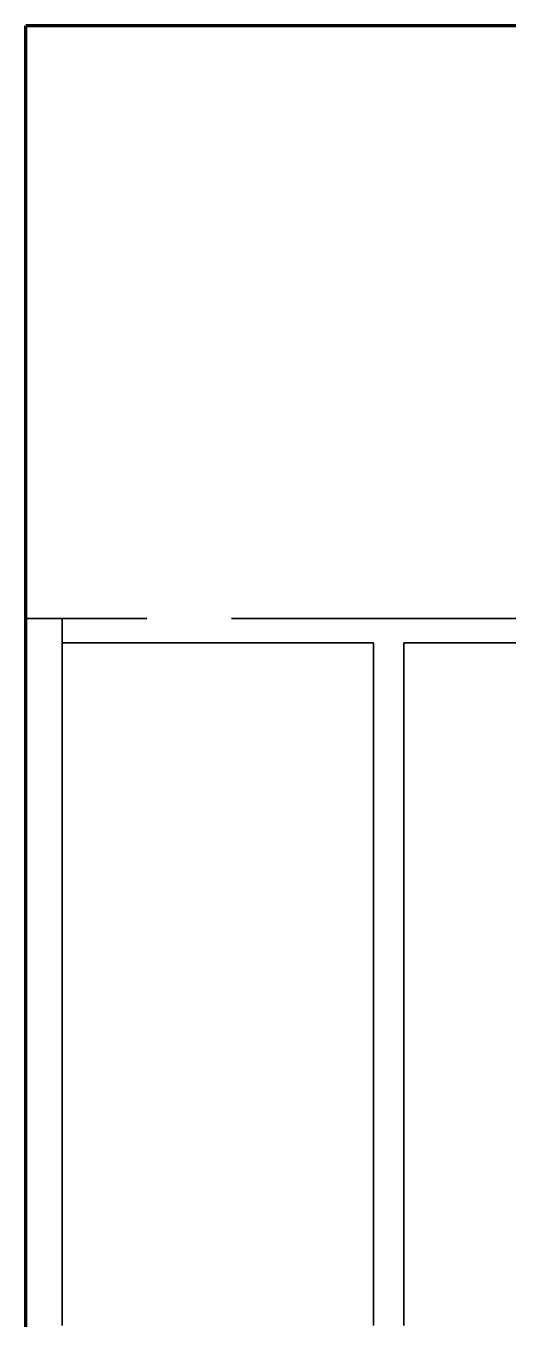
# Model space of a CAD drawing. Header units: millimetres. Extents: x 0 to 2382, y 0 to 420.
# Drawn here: x 138.79 to 142.78, y 127.1 to 137.79 of the extents above; entities that cross this region are included whole.
import ezdxf

# ---------------------------------------------------------------- set-up
doc = ezdxf.new("R2010")
doc.units = ezdxf.units.MM
doc.linetypes.add('IRAM-E-TRAZOS', pattern=[5, 4, -1])
doc.layers.add('01-VISIBLE', color=7, linetype='CONTINUOUS', lineweight=70)
doc.layers.add('02-OCULTA', color=4, linetype='IRAM-E-TRAZOS', lineweight=35)

msp = doc.modelspace()

# ---------------------------------------------------------------- linework, layer by layer
at = {"layer": '01-VISIBLE'}
msp.add_line((143.151, 137.791), (138.791, 137.791), dxfattribs=at)
msp.add_lwpolyline([(138.791, 127.028), (138.791, 127.116), (138.791, 127.203), (138.791, 127.291), (138.791, 127.378), (138.791, 127.466), (138.791, 127.553), (138.791, 127.641), (138.791, 127.728), (138.791, 127.816), (138.791, 127.903), (138.791, 127.991), (138.791, 128.078), (138.791, 128.166), (138.791, 128.253), (138.791, 128.341), (138.791, 128.428), (138.791, 128.516), (138.791, 128.603), (138.791, 128.691), (138.791, 128.778), (138.791, 128.866), (138.791, 128.953), (138.791, 129.041), (138.791, 129.128), (138.791, 129.216), (138.791, 129.303), (138.791, 129.391), (138.791, 129.478), (138.791, 129.566), (138.791, 129.653), (138.791, 129.741), (138.791, 129.828), (138.791, 129.916), (138.791, 130.003), (138.791, 130.091), (138.791, 130.178), (138.791, 130.266), (138.791, 130.353), (138.791, 130.441), (138.791, 130.528), (138.791, 130.616), (138.791, 130.703), (138.791, 130.791), (138.791, 130.878), (138.791, 130.966), (138.791, 131.053), (138.791, 131.141), (138.791, 131.228), (138.791, 131.316), (138.791, 131.403), (138.791, 131.491), (138.791, 131.578), (138.791, 131.666), (138.791, 131.753), (138.791, 131.841), (138.791, 131.928), (138.791, 132.016), (138.791, 132.103), (138.791, 132.191), (138.791, 132.278), (138.791, 132.366), (138.791, 132.453), (138.791, 132.541), (138.791, 132.628), (138.791, 132.716), (138.791, 132.803), (138.791, 132.891), (138.791, 132.978), (138.791, 133.066), (138.791, 133.153), (138.791, 133.241), (138.791, 133.328), (138.791, 133.416), (138.791, 133.503), (138.791, 133.591), (138.791, 133.678), (138.791, 133.766), (138.791, 133.853), (138.791, 133.941), (138.791, 134.028), (138.791, 134.116), (138.791, 134.203), (138.791, 134.291), (138.791, 134.378), (138.791, 134.466), (138.791, 134.553), (138.791, 134.641), (138.791, 134.728), (138.791, 134.816), (138.791, 134.903), (138.791, 134.991), (138.791, 135.078), (138.791, 135.166), (138.791, 135.253), (138.791, 135.341), (138.791, 135.428), (138.791, 135.516), (138.791, 135.603), (138.791, 135.691), (138.791, 135.778), (138.791, 135.866), (138.791, 135.953), (138.791, 136.041), (138.791, 136.128), (138.791, 136.216), (138.791, 136.303), (138.791, 136.391), (138.791, 136.478), (138.791, 136.566), (138.791, 136.653), (138.791, 136.741), (138.791, 136.828), (138.791, 136.916), (138.791, 137.003), (138.791, 137.091), (138.791, 137.178), (138.791, 137.266), (138.791, 137.353), (138.791, 137.441), (138.791, 137.528), (138.791, 137.616), (138.791, 137.703), (138.791, 137.791)], dxfattribs=at)
at = {"layer": '02-OCULTA'}
for p, q in [((144.791, 132.891), (138.791, 132.891)), ((144.491, 132.891), (139.091, 132.891)), ((141.666, 132.691), (139.091, 132.691)), ((144.491, 132.691), (141.916, 132.691))]:
    msp.add_line(p, q, dxfattribs=at)
for points in [[(138.791, 137.791), (138.791, 137.74), (138.791, 137.69), (138.791, 137.64), (138.791, 137.59), (138.791, 137.54), (138.791, 137.49), (138.791, 137.44), (138.791, 137.389), (138.791, 137.339), (138.791, 137.289), (138.791, 137.239), (138.791, 137.189), (138.791, 137.139), (138.791, 137.089), (138.791, 137.038), (138.791, 136.988), (138.791, 136.938), (138.791, 136.888), (138.791, 136.838), (138.791, 136.788), (138.791, 136.738), (138.791, 136.687), (138.791, 136.637), (138.791, 136.587), (138.791, 136.537), (138.791, 136.487), (138.791, 136.437), (138.791, 136.387), (138.791, 136.336), (138.791, 136.286), (138.791, 136.236), (138.791, 136.186), (138.791, 136.136), (138.791, 136.086), (138.791, 136.036), (138.791, 135.985), (138.791, 135.935), (138.791, 135.885), (138.791, 135.835), (138.791, 135.785), (138.791, 135.735), (138.791, 135.685), (138.791, 135.634), (138.791, 135.584), (138.791, 135.534), (138.791, 135.484), (138.791, 135.434), (138.791, 135.384), (138.791, 135.334), (138.791, 135.283), (138.791, 135.233), (138.791, 135.183), (138.791, 135.133), (138.791, 135.083), (138.791, 135.033), (138.791, 134.983), (138.791, 134.932), (138.791, 134.882), (138.791, 134.832), (138.791, 134.782), (138.791, 134.732), (138.791, 134.682), (138.791, 134.632), (138.791, 134.581), (138.791, 134.531), (138.791, 134.481), (138.791, 134.431), (138.791, 134.381), (138.791, 134.331), (138.791, 134.281), (138.791, 134.23), (138.791, 134.18), (138.791, 134.13), (138.791, 134.08), (138.791, 134.03), (138.791, 133.98), (138.791, 133.93), (138.791, 133.879), (138.791, 133.829), (138.791, 133.779), (138.791, 133.729), (138.791, 133.679), (138.791, 133.629), (138.791, 133.579), (138.791, 133.528), (138.791, 133.478), (138.791, 133.428), (138.791, 133.378), (138.791, 133.328), (138.791, 133.278), (138.791, 133.228), (138.791, 133.177), (138.791, 133.127), (138.791, 133.077), (138.791, 133.027), (138.791, 132.977), (138.791, 132.927), (138.791, 132.877), (138.791, 132.826), (138.791, 132.776), (138.791, 132.726), (138.791, 132.676), (138.791, 132.626), (138.791, 132.576), (138.791, 132.526), (138.791, 132.475), (138.791, 132.425), (138.791, 132.375), (138.791, 132.325), (138.791, 132.275), (138.791, 132.225), (138.791, 132.175), (138.791, 132.124), (138.791, 132.074), (138.791, 132.024), (138.791, 131.974), (138.791, 131.924), (138.791, 131.874), (138.791, 131.824), (138.791, 131.773), (138.791, 131.723), (138.791, 131.673), (138.791, 131.623), (138.791, 131.573), (138.791, 131.523), (138.791, 131.473), (138.791, 131.422), (138.791, 131.372), (138.791, 131.322), (138.791, 131.272), (138.791, 131.222), (138.791, 131.172), (138.791, 131.122), (138.791, 131.071), (138.791, 131.021), (138.791, 130.971), (138.791, 130.921), (138.791, 130.871), (138.791, 130.821), (138.791, 130.771), (138.791, 130.72), (138.791, 130.67), (138.791, 130.62), (138.791, 130.57), (138.791, 130.52), (138.791, 130.47), (138.791, 130.42), (138.791, 130.369), (138.791, 130.319), (138.791, 130.269), (138.791, 130.219), (138.791, 130.169), (138.791, 130.119), (138.791, 130.069), (138.791, 130.018), (138.791, 129.968), (138.791, 129.918), (138.791, 129.868), (138.791, 129.818), (138.791, 129.768), (138.791, 129.718), (138.791, 129.667), (138.791, 129.617), (138.791, 129.567), (138.791, 129.517), (138.791, 129.467), (138.791, 129.417), (138.791, 129.367), (138.791, 129.316), (138.791, 129.266), (138.791, 129.216), (138.791, 129.166), (138.791, 129.116), (138.791, 129.066), (138.791, 129.016), (138.791, 128.965), (138.791, 128.915), (138.791, 128.865), (138.791, 128.815), (138.791, 128.765), (138.791, 128.715), (138.791, 128.665), (138.791, 128.614), (138.791, 128.564), (138.791, 128.514), (138.791, 128.464), (138.791, 128.414), (138.791, 128.364), (138.791, 128.314), (138.791, 128.263), (138.791, 128.213), (138.791, 128.163), (138.791, 128.113), (138.791, 128.063), (138.791, 128.013), (138.791, 127.963), (138.791, 127.912), (138.791, 127.862), (138.791, 127.812), (138.791, 127.762), (138.791, 127.712), (138.791, 127.662), (138.791, 127.612), (138.791, 127.561), (138.791, 127.511), (138.791, 127.461), (138.791, 127.411), (138.791, 127.361), (138.791, 127.311), (138.791, 127.261), (138.791, 127.21), (138.791, 127.16), (138.791, 127.11), (138.791, 127.06)], [(138.791, 127.095), (138.791, 127.158), (138.791, 127.221), (138.791, 127.284), (138.791, 127.347), (138.791, 127.41), (138.791, 127.473), (138.791, 127.536), (138.791, 127.599), (138.791, 127.662), (138.791, 127.725), (138.791, 127.788), (138.791, 127.851), (138.791, 127.914), (138.791, 127.977), (138.791, 128.04), (138.791, 128.103), (138.791, 128.166), (138.791, 128.229), (138.791, 128.292), (138.791, 128.355), (138.791, 128.418), (138.791, 128.481), (138.791, 128.544), (138.791, 128.607), (138.791, 128.67), (138.791, 128.733), (138.791, 128.796), (138.791, 128.859), (138.791, 128.922), (138.791, 128.985), (138.791, 129.048), (138.791, 129.111), (138.791, 129.174), (138.791, 129.237), (138.791, 129.3), (138.791, 129.363), (138.791, 129.426), (138.791, 129.489), (138.791, 129.552), (138.791, 129.615), (138.791, 129.678), (138.791, 129.741), (138.791, 129.804), (138.791, 129.867), (138.791, 129.93), (138.791, 129.993), (138.791, 130.056), (138.791, 130.119), (138.791, 130.182), (138.791, 130.245), (138.791, 130.308), (138.791, 130.371), (138.791, 130.434), (138.791, 130.497), (138.791, 130.56), (138.791, 130.623), (138.791, 130.686), (138.791, 130.749), (138.791, 130.812), (138.791, 130.875), (138.791, 130.938), (138.791, 131.001), (138.791, 131.064), (138.791, 131.127), (138.791, 131.19), (138.791, 131.253), (138.791, 131.316), (138.791, 131.379), (138.791, 131.442), (138.791, 131.505), (138.791, 131.568), (138.791, 131.631), (138.791, 131.694), (138.791, 131.757), (138.791, 131.82), (138.791, 131.883), (138.791, 131.946), (138.791, 132.009), (138.791, 132.072), (138.791, 132.135), (138.791, 132.198), (138.791, 132.261), (138.791, 132.324), (138.791, 132.387), (138.791, 132.45), (138.791, 132.513), (138.791, 132.576), (138.791, 132.639), (138.791, 132.702), (138.791, 132.765), (138.791, 132.828), (138.791, 132.891)], [(138.791, 132.891), (138.791, 132.84), (138.791, 132.79), (138.791, 132.74), (138.791, 132.69), (138.791, 132.64), (138.791, 132.589), (138.791, 132.539), (138.791, 132.489), (138.791, 132.439), (138.791, 132.389), (138.791, 132.338), (138.791, 132.288), (138.791, 132.238), (138.791, 132.188), (138.791, 132.138), (138.791, 132.087), (138.791, 132.037), (138.791, 131.987), (138.791, 131.937), (138.791, 131.887), (138.791, 131.836), (138.791, 131.786), (138.791, 131.736), (138.791, 131.686), (138.791, 131.636), (138.791, 131.585), (138.791, 131.535), (138.791, 131.485), (138.791, 131.435), (138.791, 131.385), (138.791, 131.334), (138.791, 131.284), (138.791, 131.234), (138.791, 131.184), (138.791, 131.134), (138.791, 131.083), (138.791, 131.033), (138.791, 130.983), (138.791, 130.933), (138.791, 130.883), (138.791, 130.832), (138.791, 130.782), (138.791, 130.732), (138.791, 130.682), (138.791, 130.632), (138.791, 130.581), (138.791, 130.531), (138.791, 130.481), (138.791, 130.431), (138.791, 130.381), (138.791, 130.33), (138.791, 130.28), (138.791, 130.23), (138.791, 130.18), (138.791, 130.13), (138.791, 130.079), (138.791, 130.029), (138.791, 129.979), (138.791, 129.929), (138.791, 129.879), (138.791, 129.828), (138.791, 129.778), (138.791, 129.728), (138.791, 129.678), (138.791, 129.628), (138.791, 129.577), (138.791, 129.527), (138.791, 129.477), (138.791, 129.427), (138.791, 129.377), (138.791, 129.326), (138.791, 129.276), (138.791, 129.226), (138.791, 129.176), (138.791, 129.126), (138.791, 129.075), (138.791, 129.025), (138.791, 128.975), (138.791, 128.925), (138.791, 128.875), (138.791, 128.824), (138.791, 128.774), (138.791, 128.724), (138.791, 128.674), (138.791, 128.624), (138.791, 128.574), (138.791, 128.523), (138.791, 128.473), (138.791, 128.423), (138.791, 128.373), (138.791, 128.323), (138.791, 128.272), (138.791, 128.222), (138.791, 128.172), (138.791, 128.122), (138.791, 128.072), (138.791, 128.021), (138.791, 127.971), (138.791, 127.921), (138.791, 127.871), (138.791, 127.821), (138.791, 127.77), (138.791, 127.72), (138.791, 127.67), (138.791, 127.62), (138.791, 127.57), (138.791, 127.519), (138.791, 127.469), (138.791, 127.419), (138.791, 127.369), (138.791, 127.319), (138.791, 127.268), (138.791, 127.218), (138.791, 127.168), (138.791, 127.118), (138.791, 127.068)], [(139.091, 127.095), (139.091, 127.158), (139.091, 127.221), (139.091, 127.284), (139.091, 127.347), (139.091, 127.41), (139.091, 127.473), (139.091, 127.536), (139.091, 127.599), (139.091, 127.662), (139.091, 127.725), (139.091, 127.788), (139.091, 127.851), (139.091, 127.914), (139.091, 127.977), (139.091, 128.04), (139.091, 128.103), (139.091, 128.166), (139.091, 128.229), (139.091, 128.292), (139.091, 128.355), (139.091, 128.418), (139.091, 128.481), (139.091, 128.544), (139.091, 128.607), (139.091, 128.67), (139.091, 128.733), (139.091, 128.796), (139.091, 128.859), (139.091, 128.922), (139.091, 128.985), (139.091, 129.048), (139.091, 129.111), (139.091, 129.174), (139.091, 129.237), (139.091, 129.3), (139.091, 129.363), (139.091, 129.426), (139.091, 129.489), (139.091, 129.552), (139.091, 129.615), (139.091, 129.678), (139.091, 129.741), (139.091, 129.804), (139.091, 129.867), (139.091, 129.93), (139.091, 129.993), (139.091, 130.056), (139.091, 130.119), (139.091, 130.182), (139.091, 130.245), (139.091, 130.308), (139.091, 130.371), (139.091, 130.434), (139.091, 130.497), (139.091, 130.56), (139.091, 130.623), (139.091, 130.686), (139.091, 130.749), (139.091, 130.812), (139.091, 130.875), (139.091, 130.938), (139.091, 131.001), (139.091, 131.064), (139.091, 131.127), (139.091, 131.19), (139.091, 131.253), (139.091, 131.316), (139.091, 131.379), (139.091, 131.442), (139.091, 131.505), (139.091, 131.568), (139.091, 131.631), (139.091, 131.694), (139.091, 131.757), (139.091, 131.82), (139.091, 131.883), (139.091, 131.946), (139.091, 132.009), (139.091, 132.072), (139.091, 132.135), (139.091, 132.198), (139.091, 132.261), (139.091, 132.324), (139.091, 132.387), (139.091, 132.45), (139.091, 132.513), (139.091, 132.576), (139.091, 132.639), (139.091, 132.702), (139.091, 132.765), (139.091, 132.828), (139.091, 132.891)], [(139.091, 132.891), (139.091, 132.84), (139.091, 132.79), (139.091, 132.74), (139.091, 132.69), (139.091, 132.64), (139.091, 132.589), (139.091, 132.539), (139.091, 132.489), (139.091, 132.439), (139.091, 132.389), (139.091, 132.338), (139.091, 132.288), (139.091, 132.238), (139.091, 132.188), (139.091, 132.138), (139.091, 132.087), (139.091, 132.037), (139.091, 131.987), (139.091, 131.937), (139.091, 131.887), (139.091, 131.836), (139.091, 131.786), (139.091, 131.736), (139.091, 131.686), (139.091, 131.636), (139.091, 131.585), (139.091, 131.535), (139.091, 131.485), (139.091, 131.435), (139.091, 131.385), (139.091, 131.334), (139.091, 131.284), (139.091, 131.234), (139.091, 131.184), (139.091, 131.134), (139.091, 131.083), (139.091, 131.033), (139.091, 130.983), (139.091, 130.933), (139.091, 130.883), (139.091, 130.832), (139.091, 130.782), (139.091, 130.732), (139.091, 130.682), (139.091, 130.632), (139.091, 130.581), (139.091, 130.531), (139.091, 130.481), (139.091, 130.431), (139.091, 130.381), (139.091, 130.33), (139.091, 130.28), (139.091, 130.23), (139.091, 130.18), (139.091, 130.13), (139.091, 130.079), (139.091, 130.029), (139.091, 129.979), (139.091, 129.929), (139.091, 129.879), (139.091, 129.828), (139.091, 129.778), (139.091, 129.728), (139.091, 129.678), (139.091, 129.628), (139.091, 129.577), (139.091, 129.527), (139.091, 129.477), (139.091, 129.427), (139.091, 129.377), (139.091, 129.326), (139.091, 129.276), (139.091, 129.226), (139.091, 129.176), (139.091, 129.126), (139.091, 129.075), (139.091, 129.025), (139.091, 128.975), (139.091, 128.925), (139.091, 128.875), (139.091, 128.824), (139.091, 128.774), (139.091, 128.724), (139.091, 128.674), (139.091, 128.624), (139.091, 128.574), (139.091, 128.523), (139.091, 128.473), (139.091, 128.423), (139.091, 128.373), (139.091, 128.323), (139.091, 128.272), (139.091, 128.222), (139.091, 128.172), (139.091, 128.122), (139.091, 128.072), (139.091, 128.021), (139.091, 127.971), (139.091, 127.921), (139.091, 127.871), (139.091, 127.821), (139.091, 127.77), (139.091, 127.72), (139.091, 127.67), (139.091, 127.62), (139.091, 127.57), (139.091, 127.519), (139.091, 127.469), (139.091, 127.419), (139.091, 127.369), (139.091, 127.319), (139.091, 127.268), (139.091, 127.218), (139.091, 127.168), (139.091, 127.118), (139.091, 127.068)], [(139.091, 127.049), (139.091, 127.111), (139.091, 127.173), (139.091, 127.235), (139.091, 127.297), (139.091, 127.359), (139.091, 127.421), (139.091, 127.483), (139.091, 127.545), (139.091, 127.607), (139.091, 127.669), (139.091, 127.731), (139.091, 127.793), (139.091, 127.855), (139.091, 127.917), (139.091, 127.979), (139.091, 128.041), (139.091, 128.103), (139.091, 128.165), (139.091, 128.227), (139.091, 128.289), (139.091, 128.351), (139.091, 128.413), (139.091, 128.475), (139.091, 128.537), (139.091, 128.599), (139.091, 128.661), (139.091, 128.723), (139.091, 128.785), (139.091, 128.847), (139.091, 128.909), (139.091, 128.971), (139.091, 129.033), (139.091, 129.095), (139.091, 129.157), (139.091, 129.219), (139.091, 129.281), (139.091, 129.343), (139.091, 129.405), (139.091, 129.467), (139.091, 129.529), (139.091, 129.591), (139.091, 129.653), (139.091, 129.715), (139.091, 129.777), (139.091, 129.839), (139.091, 129.901), (139.091, 129.963), (139.091, 130.025), (139.091, 130.087), (139.091, 130.149), (139.091, 130.211), (139.091, 130.273), (139.091, 130.335), (139.091, 130.397), (139.091, 130.459), (139.091, 130.521), (139.091, 130.583), (139.091, 130.645), (139.091, 130.707), (139.091, 130.769), (139.091, 130.831), (139.091, 130.893), (139.091, 130.955), (139.091, 131.017), (139.091, 131.079), (139.091, 131.141), (139.091, 131.203), (139.091, 131.265), (139.091, 131.327), (139.091, 131.389), (139.091, 131.451), (139.091, 131.513), (139.091, 131.575), (139.091, 131.637), (139.091, 131.699), (139.091, 131.761), (139.091, 131.823), (139.091, 131.885), (139.091, 131.947), (139.091, 132.009), (139.091, 132.071), (139.091, 132.133), (139.091, 132.195), (139.091, 132.257), (139.091, 132.319), (139.091, 132.381), (139.091, 132.443), (139.091, 132.505), (139.091, 132.567), (139.091, 132.629), (139.091, 132.691)], [(139.091, 132.691), (139.091, 132.64), (139.091, 132.59), (139.091, 132.54), (139.091, 132.49), (139.091, 132.44), (139.091, 132.389), (139.091, 132.339), (139.091, 132.289), (139.091, 132.239), (139.091, 132.189), (139.091, 132.138), (139.091, 132.088), (139.091, 132.038), (139.091, 131.988), (139.091, 131.938), (139.091, 131.887), (139.091, 131.837), (139.091, 131.787), (139.091, 131.737), (139.091, 131.687), (139.091, 131.636), (139.091, 131.586), (139.091, 131.536), (139.091, 131.486), (139.091, 131.436), (139.091, 131.385), (139.091, 131.335), (139.091, 131.285), (139.091, 131.235), (139.091, 131.185), (139.091, 131.134), (139.091, 131.084), (139.091, 131.034), (139.091, 130.984), (139.091, 130.934), (139.091, 130.883), (139.091, 130.833), (139.091, 130.783), (139.091, 130.733), (139.091, 130.683), (139.091, 130.632), (139.091, 130.582), (139.091, 130.532), (139.091, 130.482), (139.091, 130.432), (139.091, 130.381), (139.091, 130.331), (139.091, 130.281), (139.091, 130.231), (139.091, 130.181), (139.091, 130.13), (139.091, 130.08), (139.091, 130.03), (139.091, 129.98), (139.091, 129.929), (139.091, 129.879), (139.091, 129.829), (139.091, 129.779), (139.091, 129.729), (139.091, 129.678), (139.091, 129.628), (139.091, 129.578), (139.091, 129.528), (139.091, 129.478), (139.091, 129.427), (139.091, 129.377), (139.091, 129.327), (139.091, 129.277), (139.091, 129.227), (139.091, 129.176), (139.091, 129.126), (139.091, 129.076), (139.091, 129.026), (139.091, 128.976), (139.091, 128.925), (139.091, 128.875), (139.091, 128.825), (139.091, 128.775), (139.091, 128.725), (139.091, 128.674), (139.091, 128.624), (139.091, 128.574), (139.091, 128.524), (139.091, 128.474), (139.091, 128.423), (139.091, 128.373), (139.091, 128.323), (139.091, 128.273), (139.091, 128.223), (139.091, 128.172), (139.091, 128.122), (139.091, 128.072), (139.091, 128.022), (139.091, 127.972), (139.091, 127.921), (139.091, 127.871), (139.091, 127.821), (139.091, 127.771), (139.091, 127.721), (139.091, 127.67), (139.091, 127.62), (139.091, 127.57), (139.091, 127.52), (139.091, 127.47), (139.091, 127.419), (139.091, 127.369), (139.091, 127.319), (139.091, 127.269), (139.091, 127.219), (139.091, 127.168), (139.091, 127.118), (139.091, 127.068)], [(141.666, 127.049), (141.666, 127.111), (141.666, 127.173), (141.666, 127.235), (141.666, 127.297), (141.666, 127.359), (141.666, 127.421), (141.666, 127.483), (141.666, 127.545), (141.666, 127.607), (141.666, 127.669), (141.666, 127.731), (141.666, 127.793), (141.666, 127.855), (141.666, 127.917), (141.666, 127.979), (141.666, 128.041), (141.666, 128.103), (141.666, 128.165), (141.666, 128.227), (141.666, 128.289), (141.666, 128.351), (141.666, 128.413), (141.666, 128.475), (141.666, 128.537), (141.666, 128.599), (141.666, 128.661), (141.666, 128.723), (141.666, 128.785), (141.666, 128.847), (141.666, 128.909), (141.666, 128.971), (141.666, 129.033), (141.666, 129.095), (141.666, 129.157), (141.666, 129.219), (141.666, 129.281), (141.666, 129.343), (141.666, 129.405), (141.666, 129.467), (141.666, 129.529), (141.666, 129.591), (141.666, 129.653), (141.666, 129.715), (141.666, 129.777), (141.666, 129.839), (141.666, 129.901), (141.666, 129.963), (141.666, 130.025), (141.666, 130.087), (141.666, 130.149), (141.666, 130.211), (141.666, 130.273), (141.666, 130.335), (141.666, 130.397), (141.666, 130.459), (141.666, 130.521), (141.666, 130.583), (141.666, 130.645), (141.666, 130.707), (141.666, 130.769), (141.666, 130.831), (141.666, 130.893), (141.666, 130.955), (141.666, 131.017), (141.666, 131.079), (141.666, 131.141), (141.666, 131.203), (141.666, 131.265), (141.666, 131.327), (141.666, 131.389), (141.666, 131.451), (141.666, 131.513), (141.666, 131.575), (141.666, 131.637), (141.666, 131.699), (141.666, 131.761), (141.666, 131.823), (141.666, 131.885), (141.666, 131.947), (141.666, 132.009), (141.666, 132.071), (141.666, 132.133), (141.666, 132.195), (141.666, 132.257), (141.666, 132.319), (141.666, 132.381), (141.666, 132.443), (141.666, 132.505), (141.666, 132.567), (141.666, 132.629), (141.666, 132.691)], [(141.666, 132.691), (141.666, 132.64), (141.666, 132.59), (141.666, 132.54), (141.666, 132.49), (141.666, 132.44), (141.666, 132.389), (141.666, 132.339), (141.666, 132.289), (141.666, 132.239), (141.666, 132.189), (141.666, 132.138), (141.666, 132.088), (141.666, 132.038), (141.666, 131.988), (141.666, 131.938), (141.666, 131.887), (141.666, 131.837), (141.666, 131.787), (141.666, 131.737), (141.666, 131.687), (141.666, 131.636), (141.666, 131.586), (141.666, 131.536), (141.666, 131.486), (141.666, 131.436), (141.666, 131.385), (141.666, 131.335), (141.666, 131.285), (141.666, 131.235), (141.666, 131.185), (141.666, 131.134), (141.666, 131.084), (141.666, 131.034), (141.666, 130.984), (141.666, 130.934), (141.666, 130.883), (141.666, 130.833), (141.666, 130.783), (141.666, 130.733), (141.666, 130.683), (141.666, 130.632), (141.666, 130.582), (141.666, 130.532), (141.666, 130.482), (141.666, 130.432), (141.666, 130.381), (141.666, 130.331), (141.666, 130.281), (141.666, 130.231), (141.666, 130.181), (141.666, 130.13), (141.666, 130.08), (141.666, 130.03), (141.666, 129.98), (141.666, 129.929), (141.666, 129.879), (141.666, 129.829), (141.666, 129.779), (141.666, 129.729), (141.666, 129.678), (141.666, 129.628), (141.666, 129.578), (141.666, 129.528), (141.666, 129.478), (141.666, 129.427), (141.666, 129.377), (141.666, 129.327), (141.666, 129.277), (141.666, 129.227), (141.666, 129.176), (141.666, 129.126), (141.666, 129.076), (141.666, 129.026), (141.666, 128.976), (141.666, 128.925), (141.666, 128.875), (141.666, 128.825), (141.666, 128.775), (141.666, 128.725), (141.666, 128.674), (141.666, 128.624), (141.666, 128.574), (141.666, 128.524), (141.666, 128.474), (141.666, 128.423), (141.666, 128.373), (141.666, 128.323), (141.666, 128.273), (141.666, 128.223), (141.666, 128.172), (141.666, 128.122), (141.666, 128.072), (141.666, 128.022), (141.666, 127.972), (141.666, 127.921), (141.666, 127.871), (141.666, 127.821), (141.666, 127.771), (141.666, 127.721), (141.666, 127.67), (141.666, 127.62), (141.666, 127.57), (141.666, 127.52), (141.666, 127.47), (141.666, 127.419), (141.666, 127.369), (141.666, 127.319), (141.666, 127.269), (141.666, 127.219), (141.666, 127.168), (141.666, 127.118), (141.666, 127.068)], [(141.916, 127.049), (141.916, 127.111), (141.916, 127.173), (141.916, 127.235), (141.916, 127.297), (141.916, 127.359), (141.916, 127.421), (141.916, 127.483), (141.916, 127.545), (141.916, 127.607), (141.916, 127.669), (141.916, 127.731), (141.916, 127.793), (141.916, 127.855), (141.916, 127.917), (141.916, 127.979), (141.916, 128.041), (141.916, 128.103), (141.916, 128.165), (141.916, 128.227), (141.916, 128.289), (141.916, 128.351), (141.916, 128.413), (141.916, 128.475), (141.916, 128.537), (141.916, 128.599), (141.916, 128.661), (141.916, 128.723), (141.916, 128.785), (141.916, 128.847), (141.916, 128.909), (141.916, 128.971), (141.916, 129.033), (141.916, 129.095), (141.916, 129.157), (141.916, 129.219), (141.916, 129.281), (141.916, 129.343), (141.916, 129.405), (141.916, 129.467), (141.916, 129.529), (141.916, 129.591), (141.916, 129.653), (141.916, 129.715), (141.916, 129.777), (141.916, 129.839), (141.916, 129.901), (141.916, 129.963), (141.916, 130.025), (141.916, 130.087), (141.916, 130.149), (141.916, 130.211), (141.916, 130.273), (141.916, 130.335), (141.916, 130.397), (141.916, 130.459), (141.916, 130.521), (141.916, 130.583), (141.916, 130.645), (141.916, 130.707), (141.916, 130.769), (141.916, 130.831), (141.916, 130.893), (141.916, 130.955), (141.916, 131.017), (141.916, 131.079), (141.916, 131.141), (141.916, 131.203), (141.916, 131.265), (141.916, 131.327), (141.916, 131.389), (141.916, 131.451), (141.916, 131.513), (141.916, 131.575), (141.916, 131.637), (141.916, 131.699), (141.916, 131.761), (141.916, 131.823), (141.916, 131.885), (141.916, 131.947), (141.916, 132.009), (141.916, 132.071), (141.916, 132.133), (141.916, 132.195), (141.916, 132.257), (141.916, 132.319), (141.916, 132.381), (141.916, 132.443), (141.916, 132.505), (141.916, 132.567), (141.916, 132.629), (141.916, 132.691)], [(141.916, 132.691), (141.916, 132.64), (141.916, 132.59), (141.916, 132.54), (141.916, 132.49), (141.916, 132.44), (141.916, 132.389), (141.916, 132.339), (141.916, 132.289), (141.916, 132.239), (141.916, 132.189), (141.916, 132.138), (141.916, 132.088), (141.916, 132.038), (141.916, 131.988), (141.916, 131.938), (141.916, 131.887), (141.916, 131.837), (141.916, 131.787), (141.916, 131.737), (141.916, 131.687), (141.916, 131.636), (141.916, 131.586), (141.916, 131.536), (141.916, 131.486), (141.916, 131.436), (141.916, 131.385), (141.916, 131.335), (141.916, 131.285), (141.916, 131.235), (141.916, 131.185), (141.916, 131.134), (141.916, 131.084), (141.916, 131.034), (141.916, 130.984), (141.916, 130.934), (141.916, 130.883), (141.916, 130.833), (141.916, 130.783), (141.916, 130.733), (141.916, 130.683), (141.916, 130.632), (141.916, 130.582), (141.916, 130.532), (141.916, 130.482), (141.916, 130.432), (141.916, 130.381), (141.916, 130.331), (141.916, 130.281), (141.916, 130.231), (141.916, 130.181), (141.916, 130.13), (141.916, 130.08), (141.916, 130.03), (141.916, 129.98), (141.916, 129.929), (141.916, 129.879), (141.916, 129.829), (141.916, 129.779), (141.916, 129.729), (141.916, 129.678), (141.916, 129.628), (141.916, 129.578), (141.916, 129.528), (141.916, 129.478), (141.916, 129.427), (141.916, 129.377), (141.916, 129.327), (141.916, 129.277), (141.916, 129.227), (141.916, 129.176), (141.916, 129.126), (141.916, 129.076), (141.916, 129.026), (141.916, 128.976), (141.916, 128.925), (141.916, 128.875), (141.916, 128.825), (141.916, 128.775), (141.916, 128.725), (141.916, 128.674), (141.916, 128.624), (141.916, 128.574), (141.916, 128.524), (141.916, 128.474), (141.916, 128.423), (141.916, 128.373), (141.916, 128.323), (141.916, 128.273), (141.916, 128.223), (141.916, 128.172), (141.916, 128.122), (141.916, 128.072), (141.916, 128.022), (141.916, 127.972), (141.916, 127.921), (141.916, 127.871), (141.916, 127.821), (141.916, 127.771), (141.916, 127.721), (141.916, 127.67), (141.916, 127.62), (141.916, 127.57), (141.916, 127.52), (141.916, 127.47), (141.916, 127.419), (141.916, 127.369), (141.916, 127.319), (141.916, 127.269), (141.916, 127.219), (141.916, 127.168), (141.916, 127.118), (141.916, 127.068)]]:
    msp.add_lwpolyline(points, dxfattribs=at)

doc.saveas('drawing.dxf')
